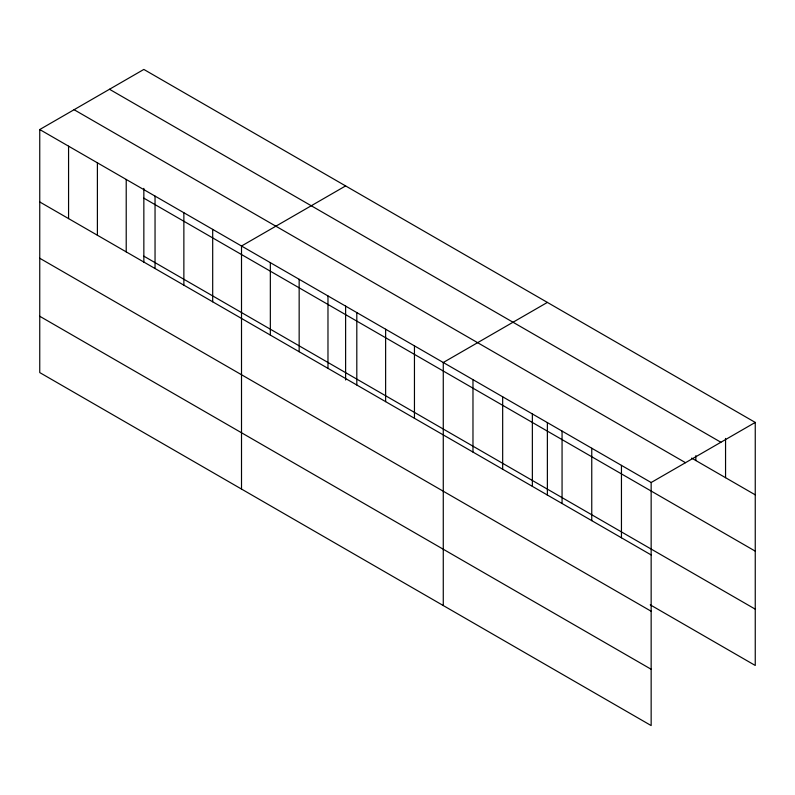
<?xml version="1.0" encoding="UTF-8"?>
<svg xmlns="http://www.w3.org/2000/svg" width="795" height="795" viewBox="0 0 795 795"><rect width="100%" height="100%" fill="white"/><g stroke="black" fill="none" stroke-linecap="round" stroke-linejoin="round"><path stroke-width="1.19" d="M39.75 129.535L651.155 482.525L651.155 725.567L39.75 372.577L39.75 129.535L143.845 69.433L755.25 422.423L755.25 665.465L650.25 604.836M345.616 185.921L241.511 246.023L241.511 489.064M547.377 302.408L443.272 362.51L443.272 605.542M651.155 482.525L755.25 422.423M109.501 89.269L720.896 442.259M691.61 458.099L755.25 494.848M74.104 109.71L685.499 462.69M143.845 198.154L755.25 551.144M143.845 256.169L755.25 609.159M39.75 201.96L651.155 554.94M39.75 258.256L651.155 611.246M39.75 316.271L651.155 669.261M725.557 438.423L725.557 477.696M695.854 455.644L695.854 460.553M621.452 465.383L621.452 537.798M591.758 448.241L591.758 520.655M562.065 431.089L562.065 503.513M547.377 422.562L547.377 495.265M532.362 413.947L532.362 486.361M502.669 396.804L502.669 469.219M472.975 379.652L472.975 452.077M414.453 345.875L414.453 418.289M385.625 329.229L385.625 401.644M356.806 312.584L356.806 385.009M345.616 306.075L345.616 380M327.977 295.949L327.977 368.363M299.159 279.303L299.159 351.728M270.34 262.668L270.34 335.083M212.692 229.387L212.692 301.802M183.864 212.742L183.864 285.157M155.045 196.107L155.045 268.521M143.845 188.365L143.845 262.29M126.216 179.461L126.216 251.876M97.397 162.816L97.397 235.24M68.569 146.181L68.569 218.595"/></g></svg>
